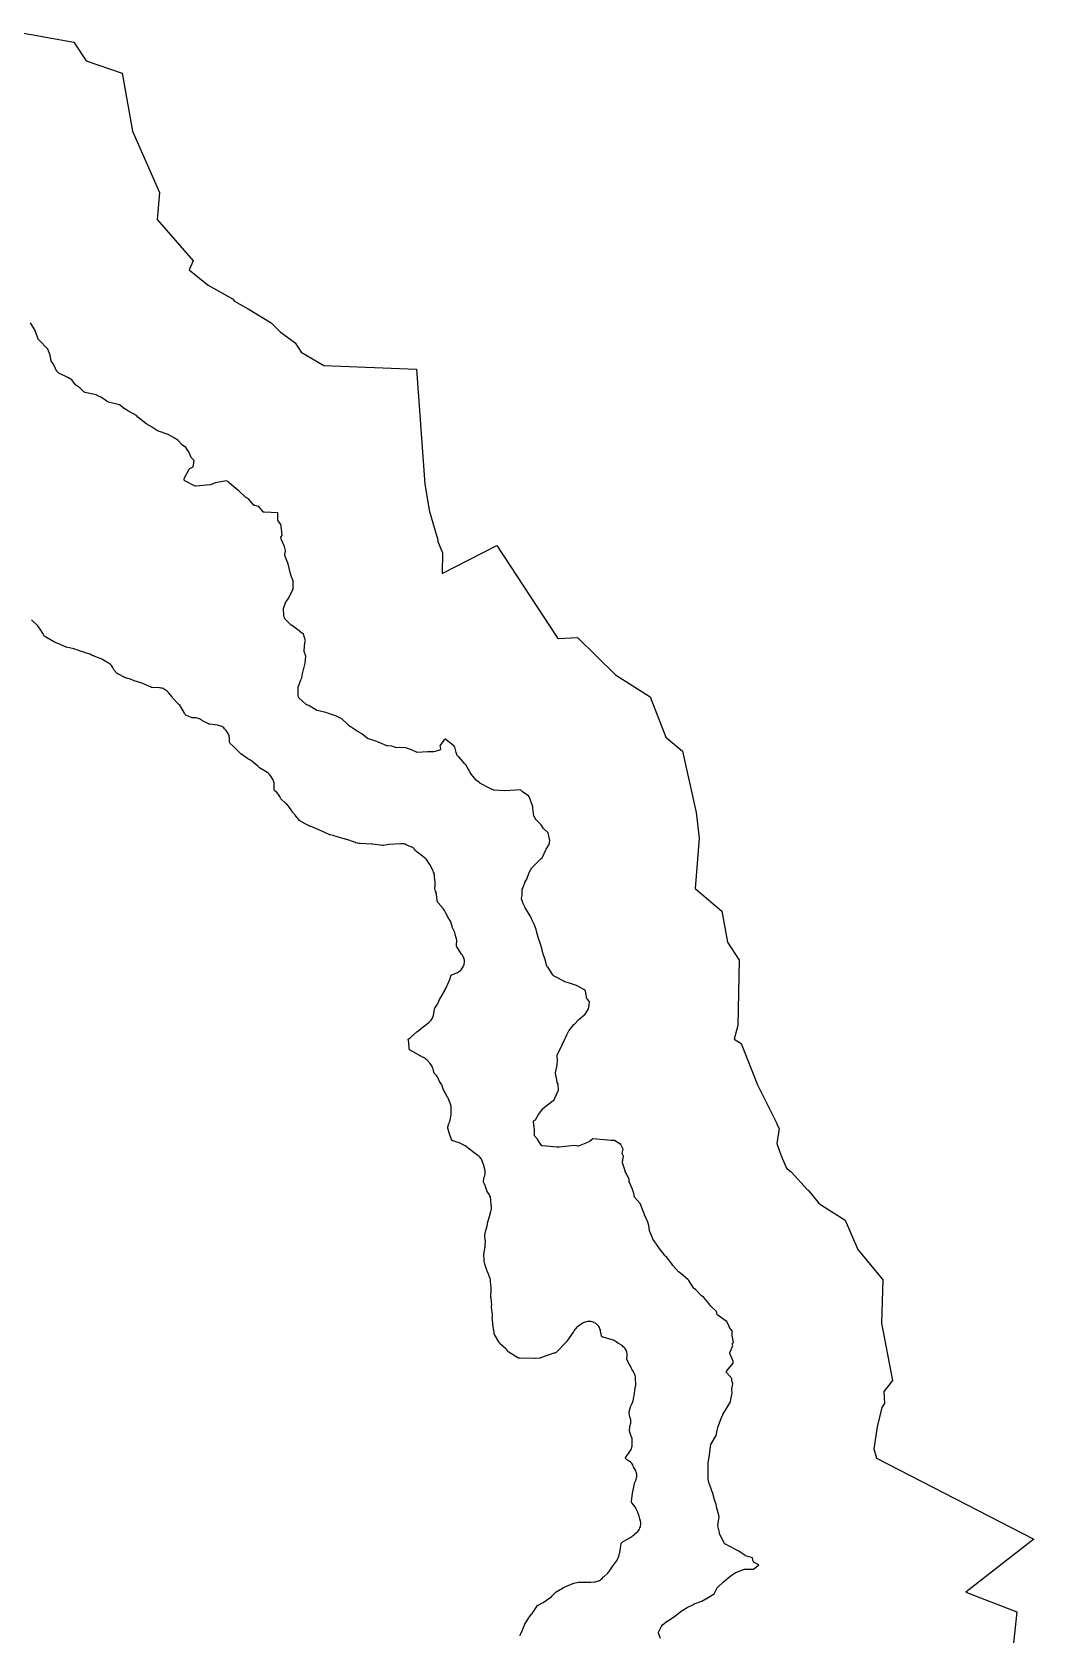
# Model space of a CAD drawing. Header units: millimetres. Extents: x 0 to 600, y 0 to 900.
# Drawn here: x 300 to 347.1, y 522.7 to 598 of the extents above; entities that cross this region are included whole.
import ezdxf

# ---------------------------------------------------------------- set-up
doc = ezdxf.new("R2010")
doc.units = ezdxf.units.MM
doc.layers.add('CORTE', color=1, linetype='Continuous')
doc.layers.add('GRABADO', color=5, linetype='Continuous')

msp = doc.modelspace()

# ---------------------------------------------------------------- linework, layer by layer
at = {"layer": 'CORTE'}
for points in [[(299.341, 598.039), (301.966, 597.567), (302.543, 596.686), (304.24, 596.111), (304.73, 593.386), (305.988, 590.502), (305.885, 589.231), (307.583, 587.289), (307.394, 586.858), (308.281, 586.145), (309.431, 585.49), (309.524, 585.383), (310.159, 585.032), (311.252, 584.367), (311.666, 583.94), (312.38, 583.428), (312.663, 582.993), (313.721, 582.357), (318.087, 582.184), (318.474, 576.784), (318.678, 575.576), (318.685, 575.495), (319.091, 574.17), (319.078, 574.09), (319.296, 573.551), (319.284, 572.581), (321.86, 573.899), (324.691, 569.581), (324.754, 569.532), (324.761, 569.524), (325.658, 569.577), (327.443, 567.826), (329.072, 566.792), (329.802, 564.896), (330.584, 564.236), (331.24, 561.342), (331.376, 560.136), (331.183, 557.767), (332.442, 556.703), (332.713, 555.258), (333.256, 554.404), (333.189, 551.328), (333.026, 550.693), (333.355, 550.494), (334.111, 548.548), (335.028, 546.718), (335.025, 546.693), (335.142, 546.487), (335.023, 545.785), (335.174, 545.372), (335.281, 545.101), (335.296, 545.063), (335.488, 544.631), (335.7, 544.454), (336.476, 543.611), (336.508, 543.587), (336.993, 542.995), (337.077, 542.92), (338.24, 542.186), (338.841, 540.801), (340.007, 539.37), (339.945, 537.334), (340.47, 534.65), (340.057, 534.12), (340.087, 533.557), (339.966, 533.372), (339.751, 532.459), (339.583, 531.426), (339.722, 530.996), (347.12, 527.184), (343.914, 524.687), (346.318, 523.759), (345.992, 520.662)], [(322.949, 522.633), (322.976, 522.722), (322.984, 522.744), (322.995, 522.764), (323.015, 522.799), (323.052, 522.875), (323.172, 523.179), (323.18, 523.197), (323.189, 523.213), (323.359, 523.485), (323.381, 523.518), (323.497, 523.663), (323.514, 523.687), (323.778, 524.057), (323.798, 524.083), (323.827, 524.098), (323.969, 524.167), (324.039, 524.207), (324.359, 524.42), (324.408, 524.456), (324.452, 524.497), (324.625, 524.676), (324.64, 524.69), (324.657, 524.701), (324.951, 524.883), (324.994, 524.906), (325.44, 525.101), (325.46, 525.109), (325.481, 525.114), (325.699, 525.161), (325.72, 525.164), (325.742, 525.165), (326.26, 525.166), (326.287, 525.167), (326.438, 525.174), (326.491, 525.179), (326.542, 525.189), (326.591, 525.203), (326.639, 525.222), (326.685, 525.246), (326.728, 525.273), (326.769, 525.305), (326.808, 525.341), (326.882, 525.417), (326.9, 525.434), (327.076, 525.592), (327.112, 525.627), (327.144, 525.664), (327.173, 525.705), (327.29, 525.885), (327.303, 525.904), (327.488, 526.152), (327.514, 526.19), (327.536, 526.229), (327.556, 526.271), (327.568, 526.301), (327.583, 526.34), (327.595, 526.381), (327.63, 526.521), (327.638, 526.56), (327.674, 526.755), (327.676, 526.772), (327.705, 526.964), (327.715, 527.011), (327.755, 527.037), (328.166, 527.28), (328.207, 527.307), (328.246, 527.337), (328.327, 527.406), (328.333, 527.411), (328.428, 527.49), (328.47, 527.528), (328.507, 527.568), (328.539, 527.612), (328.567, 527.659), (328.59, 527.709), (328.608, 527.76), (328.621, 527.814), (328.628, 527.868), (328.63, 527.922), (328.627, 527.977), (328.618, 528.031), (328.604, 528.084), (328.598, 528.1), (328.588, 528.129), (328.587, 528.136), (328.575, 528.203), (328.555, 528.268), (328.477, 528.478), (328.442, 528.554), (328.392, 528.646), (328.368, 528.685), (328.342, 528.723), (328.221, 528.878), (328.197, 528.913), (328.199, 528.955), (328.242, 529.341), (328.243, 529.359), (328.246, 529.376), (328.248, 529.387), (328.254, 529.415), (328.326, 529.796), (328.332, 529.821), (328.343, 529.844), (328.377, 529.906), (328.4, 529.957), (328.419, 530.007), (328.432, 530.059), (328.44, 530.112), (328.443, 530.166), (328.44, 530.219), (328.433, 530.272), (328.42, 530.324), (328.402, 530.375), (328.379, 530.425), (328.293, 530.587), (328.277, 530.622), (328.249, 530.674), (328.217, 530.722), (328.18, 530.765), (328.139, 530.805), (328.092, 530.841), (327.959, 530.934), (327.891, 530.987), (327.938, 531.058), (328.119, 531.311), (328.149, 531.356), (328.173, 531.403), (328.193, 531.451), (328.208, 531.502), (328.218, 531.553), (328.223, 531.607), (328.231, 531.771), (328.231, 531.827), (328.226, 531.88), (328.216, 531.932), (328.2, 531.985), (328.134, 532.171), (328.103, 532.258), (328.095, 532.286), (328.097, 532.315), (328.111, 532.447), (328.115, 532.469), (328.12, 532.49), (328.134, 532.531), (328.148, 532.583), (328.157, 532.635), (328.161, 532.687), (328.16, 532.74), (328.154, 532.792), (328.143, 532.843), (328.127, 532.895), (328.124, 532.904), (328.118, 532.925), (328.082, 533.109), (328.078, 533.138), (328.084, 533.167), (328.148, 533.404), (328.155, 533.426), (328.165, 533.447), (328.214, 533.54), (328.236, 533.586), (328.252, 533.632), (328.265, 533.681), (328.304, 533.854), (328.308, 533.876), (328.331, 534.003), (328.338, 534.049), (328.35, 534.171), (328.356, 534.21), (328.387, 534.355), (328.395, 534.403), (328.399, 534.451), (328.399, 534.498), (328.394, 534.548), (328.381, 534.64), (328.38, 534.661), (328.38, 534.681), (328.381, 534.697), (328.381, 534.758), (328.375, 534.817), (328.362, 534.875), (328.344, 534.931), (328.318, 534.987), (328.243, 535.131), (328.215, 535.178), (328.194, 535.208), (328.185, 535.221), (328.176, 535.239), (328.125, 535.35), (328.103, 535.392), (327.985, 535.602), (327.967, 535.639), (327.973, 535.679), (327.979, 535.713), (327.987, 535.76), (327.99, 535.808), (327.99, 535.809), (327.989, 535.863), (327.982, 535.916), (327.971, 535.967), (327.955, 536.017), (327.934, 536.066), (327.908, 536.112), (327.879, 536.156), (327.845, 536.196), (327.807, 536.233), (327.766, 536.266), (327.721, 536.296), (327.606, 536.364), (327.574, 536.386), (327.475, 536.461), (327.432, 536.491), (327.387, 536.515), (327.34, 536.536), (327.291, 536.553), (326.858, 536.675), (326.826, 536.686), (326.805, 536.707), (326.787, 536.728), (326.78, 536.761), (326.741, 536.967), (326.727, 537.023), (326.708, 537.076), (326.684, 537.127), (326.655, 537.175), (326.621, 537.22), (326.583, 537.261), (326.54, 537.298), (326.494, 537.331), (326.443, 537.359), (326.438, 537.362), (326.387, 537.384), (326.336, 537.4), (326.284, 537.412), (326.231, 537.418), (326.177, 537.419), (326.124, 537.415), (326.071, 537.406), (326.02, 537.391), (325.97, 537.372), (325.922, 537.348), (325.875, 537.318), (325.657, 537.164), (325.611, 537.127), (325.57, 537.088), (325.533, 537.044), (325.502, 536.997), (325.481, 536.957), (325.465, 536.928), (325.454, 536.911), (325.156, 536.498), (325.145, 536.483), (325.132, 536.463), (325.122, 536.449), (325.11, 536.436), (324.68, 535.983), (324.656, 535.96), (324.624, 535.949), (324.569, 535.932), (324.547, 535.924), (323.92, 535.706), (323.901, 535.7), (323.88, 535.698), (323.648, 535.678), (323.61, 535.676), (322.923, 535.69), (322.897, 535.692), (322.881, 535.697), (322.868, 535.702), (322.848, 535.713), (322.418, 535.979), (322.392, 535.996), (322.374, 536.023), (322.333, 536.078), (322.285, 536.128), (322.038, 536.353), (322.021, 536.371), (322.006, 536.391), (321.973, 536.44), (321.96, 536.46), (321.756, 536.811), (321.737, 536.85), (321.731, 536.869), (321.727, 536.89), (321.677, 537.284), (321.648, 537.523), (321.647, 537.539), (321.647, 537.556), (321.651, 537.671), (321.649, 537.75), (321.63, 537.947), (321.614, 538.111), (321.613, 538.128), (321.613, 538.145), (321.617, 538.2), (321.617, 538.253), (321.613, 538.307), (321.585, 538.526), (321.584, 538.544), (321.584, 538.562), (321.6, 538.919), (321.598, 539.002), (321.568, 539.308), (321.559, 539.371), (321.542, 539.432), (321.503, 539.55), (321.483, 539.603), (321.421, 539.745), (321.408, 539.777), (321.3, 540.109), (321.292, 540.133), (321.284, 540.152), (321.277, 540.174), (321.274, 540.197), (321.268, 540.269), (321.268, 540.282), (321.255, 540.591), (321.255, 540.615), (321.258, 540.638), (321.3, 540.868), (321.306, 540.909), (321.309, 540.951), (321.312, 541.039), (321.313, 541.047), (321.319, 541.157), (321.32, 541.205), (321.316, 541.254), (321.295, 541.438), (321.294, 541.463), (321.298, 541.487), (321.347, 541.695), (321.399, 541.911), (321.399, 541.913), (321.44, 542.087), (321.442, 542.095), (321.508, 542.346), (321.511, 542.359), (321.581, 542.593), (321.595, 542.65), (321.603, 542.705), (321.605, 542.761), (321.601, 542.816), (321.591, 542.873), (321.59, 542.88), (321.586, 542.9), (321.585, 542.921), (321.58, 543.113), (321.576, 543.167), (321.567, 543.22), (321.554, 543.271), (321.535, 543.321), (321.511, 543.368), (321.482, 543.415), (321.405, 543.526), (321.392, 543.548), (321.383, 543.573), (321.326, 543.762), (321.305, 543.822), (321.277, 543.879), (321.247, 543.932), (321.229, 543.968), (321.234, 544.007), (321.269, 544.207), (321.276, 544.238), (321.292, 544.295), (321.303, 544.346), (321.309, 544.395), (321.311, 544.445), (321.308, 544.494), (321.301, 544.545), (321.299, 544.557), (321.294, 544.581), (321.254, 544.75), (321.239, 544.801), (321.22, 544.85), (321.155, 544.997), (321.132, 545.043), (321.106, 545.085), (321.076, 545.124), (321.043, 545.161), (321.007, 545.194), (320.967, 545.226), (320.727, 545.394), (320.715, 545.403), (320.573, 545.512), (320.363, 545.672), (320.306, 545.711), (320.245, 545.742), (320.052, 545.826), (319.981, 545.852), (319.8, 545.904), (319.754, 545.921), (319.733, 545.966), (319.626, 546.24), (319.612, 546.282), (319.556, 546.507), (319.549, 546.54), (319.558, 546.573), (319.607, 546.722), (319.612, 546.736), (319.635, 546.797), (319.658, 546.873), (319.703, 547.074), (319.712, 547.125), (319.716, 547.174), (319.716, 547.226), (319.706, 547.417), (319.706, 547.433), (319.707, 547.485), (319.704, 547.535), (319.696, 547.584), (319.683, 547.632), (319.666, 547.68), (319.622, 547.788), (319.612, 547.812), (319.564, 547.917), (319.552, 547.941), (319.545, 547.955), (319.537, 547.969), (319.353, 548.304), (319.34, 548.329), (319.334, 548.357), (319.334, 548.36), (319.323, 548.41), (319.309, 548.456), (319.29, 548.502), (319.268, 548.545), (319.24, 548.588), (319.166, 548.694), (319.155, 548.712), (319.145, 548.732), (319.095, 548.851), (319.072, 548.898), (319.047, 548.94), (319.018, 548.981), (318.984, 549.019), (318.932, 549.074), (318.91, 549.099), (318.9, 549.132), (318.858, 549.298), (318.841, 549.353), (318.82, 549.404), (318.793, 549.453), (318.762, 549.499), (318.725, 549.542), (318.581, 549.697), (318.542, 549.735), (318.501, 549.768), (318.457, 549.797), (318.41, 549.821), (318.403, 549.824), (318.363, 549.844), (318.005, 550.05), (317.989, 550.059), (317.791, 550.165), (317.745, 550.193), (317.738, 550.246), (317.719, 550.529), (317.707, 550.611), (317.691, 550.685), (317.721, 550.707), (317.802, 550.769), (318.113, 551.046), (318.124, 551.055), (318.295, 551.195), (318.32, 551.216), (318.328, 551.221), (318.665, 551.48), (318.706, 551.514), (318.741, 551.55), (318.773, 551.59), (318.802, 551.632), (318.826, 551.676), (318.846, 551.723), (318.862, 551.771), (318.873, 551.823), (318.921, 552.091), (318.928, 552.12), (318.943, 552.146), (319.042, 552.292), (319.072, 552.341), (319.097, 552.393), (319.166, 552.559), (319.188, 552.603), (319.411, 552.981), (319.417, 552.991), (319.44, 553.034), (319.451, 553.054), (319.504, 553.157), (319.527, 553.208), (319.63, 553.469), (319.641, 553.497), (319.693, 553.652), (319.71, 553.695), (319.75, 553.716), (320.01, 553.832), (320.059, 553.857), (320.104, 553.886), (320.146, 553.919), (320.185, 553.956), (320.219, 553.996), (320.25, 554.04), (320.276, 554.087), (320.298, 554.135), (320.315, 554.186), (320.327, 554.238), (320.333, 554.291), (320.335, 554.345), (320.331, 554.398), (320.322, 554.451), (320.308, 554.502), (320.289, 554.552), (320.265, 554.6), (320.237, 554.646), (320.203, 554.689), (320.162, 554.737), (320.152, 554.75), (320.143, 554.764), (319.98, 555.031), (319.963, 555.062), (319.962, 555.098), (319.966, 555.181), (319.969, 555.217), (319.972, 555.242), (319.975, 555.296), (319.972, 555.35), (319.964, 555.403), (319.95, 555.457), (319.914, 555.571), (319.906, 555.602), (319.897, 555.648), (319.879, 555.712), (319.854, 555.774), (319.764, 555.962), (319.757, 555.979), (319.751, 555.997), (319.712, 556.138), (319.695, 556.189), (319.674, 556.236), (319.649, 556.281), (319.619, 556.326), (319.603, 556.347), (319.591, 556.364), (319.581, 556.381), (319.451, 556.647), (319.45, 556.647), (319.401, 556.745), (319.37, 556.794), (319.332, 556.841), (319.101, 557.099), (319.088, 557.114), (319.07, 557.14), (319.061, 557.169), (319.051, 557.206), (319.048, 557.222), (319.046, 557.238), (319.021, 557.486), (319.013, 557.542), (318.999, 557.594), (318.981, 557.647), (318.952, 557.716), (318.941, 557.746), (318.943, 557.779), (318.96, 557.94), (318.963, 558.003), (318.959, 558.067), (318.93, 558.317), (318.928, 558.332), (318.928, 558.345), (318.925, 558.398), (318.918, 558.45), (318.905, 558.5), (318.888, 558.549), (318.865, 558.598), (318.769, 558.782), (318.768, 558.785), (318.708, 558.902), (318.668, 558.969), (318.587, 559.086), (318.554, 559.13), (318.517, 559.169), (318.475, 559.206), (318.363, 559.295), (318.348, 559.307), (318.096, 559.494), (318.074, 559.512), (318.055, 559.54), (318.023, 559.583), (317.988, 559.622), (317.95, 559.656), (317.909, 559.688), (317.865, 559.715), (317.817, 559.738), (317.597, 559.833), (317.547, 559.852), (317.497, 559.866), (317.445, 559.875), (317.393, 559.879), (317.34, 559.878), (316.785, 559.841), (316.707, 559.831), (316.523, 559.793), (316.495, 559.789), (316.467, 559.792), (316.033, 559.852), (315.981, 559.857), (315.426, 559.884), (315.386, 559.889), (315.321, 559.9), (315.286, 559.907), (315.229, 559.923), (315.205, 559.931), (314.764, 560.087), (314.728, 560.098), (314.306, 560.218), (314.298, 560.22), (314.193, 560.253), (314.158, 560.262), (314.013, 560.297), (313.994, 560.303), (313.976, 560.31), (313.635, 560.465), (313.627, 560.469), (313.492, 560.528), (313.483, 560.532), (313.121, 560.682), (313.099, 560.692), (312.78, 560.852), (312.769, 560.857), (312.629, 560.933), (312.605, 560.948), (312.586, 560.969), (312.381, 561.223), (312.353, 561.254), (312.267, 561.346), (312.255, 561.36), (312.244, 561.376), (312.112, 561.58), (312.082, 561.622), (312.048, 561.662), (311.96, 561.755), (311.924, 561.789), (311.719, 561.973), (311.698, 561.993), (311.685, 562.019), (311.651, 562.092), (311.625, 562.141), (311.596, 562.186), (311.562, 562.227), (311.523, 562.267), (311.428, 562.354), (311.396, 562.387), (311.394, 562.433), (311.394, 562.634), (311.392, 562.688), (311.385, 562.739), (311.373, 562.789), (311.356, 562.838), (311.335, 562.886), (311.308, 562.932), (311.233, 563.051), (311.22, 563.071), (311.215, 563.078), (311.179, 563.125), (311.14, 563.166), (311.097, 563.203), (311.048, 563.236), (310.703, 563.449), (310.686, 563.461), (310.67, 563.474), (310.635, 563.506), (310.613, 563.526), (310.338, 563.757), (310.288, 563.795), (310.235, 563.827), (310.184, 563.853), (310.145, 563.877), (309.849, 564.084), (309.836, 564.094), (309.824, 564.104), (309.693, 564.23), (309.456, 564.458), (309.451, 564.462), (309.323, 564.59), (309.295, 564.622), (309.291, 564.664), (309.281, 564.85), (309.275, 564.907), (309.263, 564.96), (309.247, 565.013), (309.225, 565.064), (309.199, 565.112), (309.167, 565.157), (309.13, 565.2), (309.052, 565.283), (309.012, 565.322), (308.969, 565.355), (308.924, 565.384), (308.876, 565.408), (308.826, 565.428), (308.774, 565.442), (308.719, 565.452), (308.355, 565.498), (308.328, 565.503), (308.302, 565.514), (308.015, 565.657), (307.995, 565.669), (307.969, 565.687), (307.964, 565.691), (307.918, 565.721), (307.869, 565.747), (307.818, 565.767), (307.764, 565.782), (307.71, 565.792), (307.653, 565.796), (307.547, 565.799), (307.519, 565.801), (307.493, 565.811), (307.265, 565.911), (307.234, 565.926), (307.212, 565.953), (307.188, 565.985), (307.169, 566.015), (306.997, 566.307), (306.978, 566.342), (306.947, 566.386), (306.91, 566.428), (306.612, 566.743), (306.601, 566.756), (306.587, 566.775), (306.567, 566.801), (306.395, 567.007), (306.355, 567.05), (306.313, 567.088), (306.267, 567.121), (306.218, 567.149), (306.166, 567.171), (306.112, 567.189), (306.056, 567.2), (305.998, 567.206), (305.647, 567.224), (305.621, 567.227), (305.596, 567.237), (305.28, 567.379), (305.253, 567.39), (305.119, 567.442), (305.074, 567.458), (304.804, 567.539), (304.772, 567.55), (304.588, 567.625), (304.509, 567.651), (304.413, 567.675), (304.391, 567.682), (304.37, 567.691), (304.032, 567.861), (304.009, 567.874), (303.99, 567.893), (303.859, 568.04), (303.842, 568.062), (303.829, 568.087), (303.817, 568.116), (303.793, 568.169), (303.764, 568.217), (303.73, 568.262), (303.691, 568.303), (303.649, 568.34), (303.603, 568.372), (303.553, 568.401), (303.524, 568.415), (303.282, 568.549), (303.209, 568.582), (302.842, 568.723), (302.827, 568.73), (302.811, 568.738), (302.782, 568.755), (302.726, 568.784), (302.668, 568.806), (302.492, 568.861), (302.484, 568.864), (302.185, 568.966), (302.168, 568.972), (302.064, 569.014), (302.019, 569.03), (301.973, 569.042), (301.618, 569.119), (301.596, 569.125), (301.575, 569.133), (301.186, 569.311), (301.141, 569.329), (301.11, 569.339), (301.078, 569.349), (301.059, 569.357), (300.97, 569.4), (300.939, 569.416), (300.608, 569.618), (300.598, 569.625), (300.586, 569.618), (300.543, 569.71), (300.518, 569.752), (300.38, 569.965), (300.376, 569.963), (300.338, 570.034), (300.31, 570.076), (300.278, 570.116), (300.241, 570.154), (300.007, 570.373), (299.969, 570.405)]]:
    msp.add_lwpolyline(points, dxfattribs=at)
at = {"layer": 'GRABADO'}
msp.add_lwpolyline([(329.55, 522.51), (329.465, 522.762), (329.463, 522.768), (329.462, 522.776), (329.462, 522.782), (329.462, 522.791), (329.464, 522.803), (329.467, 522.812), (329.469, 522.817), (329.624, 523.129), (329.626, 523.132), (329.629, 523.138), (329.635, 523.144), (329.64, 523.149), (329.645, 523.153), (329.877, 523.322), (329.878, 523.323), (330.223, 523.558), (330.597, 523.845), (330.6, 523.848), (330.804, 523.969), (330.806, 523.97), (331.132, 524.134), (331.135, 524.136), (331.494, 524.272), (331.794, 524.439), (332.088, 524.618), (332.222, 524.896), (332.227, 524.905), (332.234, 524.912), (332.236, 524.915), (332.527, 525.175), (332.818, 525.421), (332.82, 525.423), (333.079, 525.614), (333.084, 525.618), (333.091, 525.621), (333.095, 525.623), (333.51, 525.766), (333.513, 525.767), (333.522, 525.769), (333.529, 525.769), (333.926, 525.78), (334.179, 525.978), (333.958, 526.092), (333.952, 526.095), (333.945, 526.101), (333.939, 526.107), (333.932, 526.116), (333.926, 526.127), (333.923, 526.137), (333.922, 526.141), (333.889, 526.302), (333.55, 526.407), (333.541, 526.41), (333.534, 526.415), (333.24, 526.623), (333.091, 526.695), (333.091, 526.695), (332.616, 526.941), (332.599, 526.95), (332.596, 526.952), (332.588, 526.957), (332.577, 526.968), (332.57, 526.979), (332.568, 526.982), (332.566, 526.987), (332.565, 526.987), (332.359, 527.374), (332.357, 527.378), (332.353, 527.387), (332.352, 527.392), (332.326, 527.502), (332.258, 527.806), (332.257, 527.816), (332.257, 527.826), (332.258, 527.83), (332.323, 528.245), (332.211, 528.638), (332.169, 528.818), (332.09, 529.036), (332.089, 529.04), (332.003, 529.385), (331.977, 529.437), (331.975, 529.443), (331.928, 529.599), (331.834, 529.844), (331.833, 529.847), (331.807, 529.939), (331.806, 529.944), (331.805, 529.95), (331.792, 530.284), (331.795, 530.679), (331.792, 530.695), (331.791, 530.701), (331.791, 530.706), (331.792, 530.741), (331.792, 530.745), (331.793, 530.75), (331.865, 531.149), (331.904, 531.538), (331.904, 531.568), (331.904, 531.574), (331.904, 531.578), (331.906, 531.585), (331.908, 531.591), (331.92, 531.624), (331.922, 531.63), (331.925, 531.635), (332.179, 532.053), (332.219, 532.292), (332.22, 532.295), (332.269, 532.481), (332.27, 532.484), (332.379, 532.771), (332.44, 532.928), (332.441, 532.929), (332.483, 533.031), (332.485, 533.035), (332.487, 533.038), (332.715, 533.405), (332.851, 533.637), (332.882, 533.828), (332.934, 534.049), (332.915, 534.234), (332.915, 534.241), (332.915, 534.246), (332.915, 534.25), (332.956, 534.48), (332.911, 534.643), (332.91, 534.647), (332.909, 534.654), (332.909, 534.661), (332.909, 534.73), (332.676, 534.999), (332.668, 535.009), (332.664, 535.019), (332.662, 535.024), (332.66, 535.032), (332.659, 535.037), (332.658, 535.047), (332.659, 535.061), (332.661, 535.067), (332.663, 535.074), (332.667, 535.081), (332.671, 535.089), (332.675, 535.094), (332.978, 535.465), (332.974, 535.506), (332.973, 535.511), (332.974, 535.547), (332.826, 535.884), (332.824, 535.89), (332.821, 535.898), (332.82, 535.904), (332.82, 535.912), (332.82, 535.918), (332.821, 535.925), (332.822, 535.933), (332.824, 535.938), (332.958, 536.289), (332.942, 536.323), (332.94, 536.329), (332.938, 536.337), (332.937, 536.341), (332.936, 536.347), (332.936, 536.356), (332.937, 536.366), (332.939, 536.373), (332.941, 536.379), (332.944, 536.386), (332.948, 536.392), (332.953, 536.399), (332.956, 536.403), (332.988, 536.436), (332.924, 536.761), (332.924, 536.767), (332.924, 536.772), (332.931, 536.973), (332.805, 537.128), (332.801, 537.132), (332.798, 537.138), (332.795, 537.143), (332.678, 537.418), (332.555, 537.497), (332.255, 537.71), (332.25, 537.714), (332.245, 537.718), (332.242, 537.722), (332.238, 537.727), (332.234, 537.734), (332.23, 537.742), (332.227, 537.75), (332.196, 537.894), (331.927, 538.134), (331.923, 538.138), (331.827, 538.255), (331.593, 538.541), (331.493, 538.618), (331.489, 538.622), (331.217, 538.902), (331.115, 538.989), (331.111, 538.993), (331.105, 538.999), (330.895, 539.337), (330.86, 539.376), (330.511, 539.668), (330.429, 539.736), (330.426, 539.739), (330.138, 540.051), (330.134, 540.055), (330.09, 540.123), (329.825, 540.465), (329.797, 540.483), (329.792, 540.487), (329.787, 540.492), (329.782, 540.497), (329.498, 540.86), (329.482, 540.879), (329.477, 540.886), (329.476, 540.888), (329.211, 541.266), (329.208, 541.272), (329.204, 541.28), (329.202, 541.286), (329.182, 541.353), (329.045, 541.683), (329.043, 541.692), (329.004, 541.925), (328.956, 542.092), (328.803, 542.435), (328.803, 542.435), (328.782, 542.485), (328.781, 542.487), (328.739, 542.609), (328.632, 542.88), (328.632, 542.881), (328.6, 542.969), (328.352, 543.246), (328.35, 543.248), (328.345, 543.255), (328.341, 543.263), (328.337, 543.27), (328.335, 543.279), (328.306, 543.44), (328.216, 543.671), (328.092, 543.951), (328.09, 543.956), (328.088, 543.963), (328.086, 543.971), (328.08, 544.085), (327.934, 544.393), (327.898, 544.467), (327.895, 544.473), (327.893, 544.483), (327.889, 544.506), (327.771, 544.883), (327.77, 544.887), (327.768, 544.896), (327.768, 544.909), (327.769, 544.916), (327.822, 545.188), (327.764, 545.29), (327.762, 545.295), (327.76, 545.299), (327.758, 545.307), (327.757, 545.314), (327.757, 545.322), (327.757, 545.33), (327.758, 545.337), (327.797, 545.524), (327.705, 545.707), (327.692, 545.741), (327.388, 545.925), (327.226, 545.932), (327.224, 545.932), (326.904, 545.962), (326.542, 545.991), (326.372, 546.004), (326.225, 545.875), (326.223, 545.873), (326.215, 545.868), (326.206, 545.864), (325.729, 545.671), (325.723, 545.669), (325.717, 545.668), (325.709, 545.667), (325.702, 545.667), (325.697, 545.667), (325.51, 545.692), (324.786, 545.608), (324.781, 545.608), (324.778, 545.608), (324.686, 545.613), (324.53, 545.627), (324.007, 545.673), (323.999, 545.673), (323.982, 545.678), (323.971, 545.684), (323.963, 545.69), (323.956, 545.698), (323.952, 545.702), (323.949, 545.706), (323.779, 545.981), (323.646, 546.13), (323.643, 546.134), (323.639, 546.14), (323.636, 546.147), (323.632, 546.155), (323.63, 546.162), (323.629, 546.166), (323.628, 546.174), (323.628, 546.18), (323.638, 546.426), (323.587, 546.79), (323.586, 546.797), (323.587, 546.806), (323.587, 546.814), (323.589, 546.82), (323.59, 546.825), (323.593, 546.832), (323.597, 546.841), (323.605, 546.85), (323.61, 546.856), (323.614, 546.859), (323.673, 546.905), (323.823, 547.141), (323.824, 547.143), (323.982, 547.359), (324.004, 547.405), (324.007, 547.411), (324.013, 547.419), (324.016, 547.423), (324.021, 547.428), (324.024, 547.431), (324.442, 547.762), (324.57, 547.851), (324.571, 547.866), (324.571, 547.872), (324.572, 547.878), (324.574, 547.885), (324.577, 547.891), (324.763, 548.29), (324.741, 548.574), (324.699, 548.656), (324.697, 548.661), (324.695, 548.668), (324.693, 548.674), (324.689, 548.705), (324.623, 549.09), (324.623, 549.093), (324.622, 549.098), (324.623, 549.107), (324.624, 549.113), (324.696, 549.47), (324.692, 549.527), (324.691, 549.533), (324.692, 549.542), (324.693, 549.547), (324.709, 549.615), (324.7, 549.954), (324.7, 549.962), (324.702, 549.975), (324.706, 549.984), (324.707, 549.987), (324.926, 550.409), (324.935, 550.436), (324.938, 550.444), (324.985, 550.519), (325.148, 550.892), (325.246, 551.078), (325.25, 551.084), (325.254, 551.091), (325.488, 551.376), (325.49, 551.378), (325.718, 551.619), (325.721, 551.621), (326.008, 551.873), (326.165, 552.117), (326.208, 552.286), (326.211, 552.438), (326.083, 552.641), (326.08, 552.645), (326.078, 552.651), (326.076, 552.657), (326.074, 552.662), (326.022, 552.963), (325.957, 553.018), (325.603, 553.216), (325.269, 553.33), (325.05, 553.39), (325.043, 553.393), (325.038, 553.395), (324.587, 553.632), (324.585, 553.633), (324.55, 553.655), (324.544, 553.658), (324.537, 553.664), (324.533, 553.669), (324.528, 553.675), (324.525, 553.68), (324.523, 553.683), (324.495, 553.721), (324.272, 554.059), (324.23, 554.095), (324.225, 554.1), (324.22, 554.106), (324.214, 554.116), (324.211, 554.125), (324.209, 554.129), (324.114, 554.487), (324.033, 554.688), (324.031, 554.693), (323.984, 554.896), (323.879, 555.265), (323.869, 555.279), (323.867, 555.284), (323.864, 555.291), (323.835, 555.372), (323.834, 555.374), (323.737, 555.705), (323.736, 555.709), (323.713, 555.852), (323.612, 556.096), (323.485, 556.349), (323.484, 556.353), (323.431, 556.49), (323.23, 556.817), (323.195, 556.866), (323.192, 556.87), (323.188, 556.877), (323.08, 557.107), (323.078, 557.112), (323.024, 557.289), (323.022, 557.295), (323.021, 557.304), (323.021, 557.312), (323.021, 557.32), (323.022, 557.326), (323.048, 557.438), (323.055, 557.741), (323.056, 557.748), (323.057, 557.753), (323.058, 557.756), (323.059, 557.762), (323.18, 558.048), (323.181, 558.05), (323.264, 558.217), (323.38, 558.521), (323.382, 558.526), (323.459, 558.669), (323.486, 558.729), (323.489, 558.735), (323.492, 558.739), (323.496, 558.745), (323.501, 558.75), (323.95, 559.178), (323.991, 559.222), (324.181, 559.616), (324.183, 559.62), (324.328, 559.838), (324.344, 560.027), (324.327, 560.173), (324.276, 560.398), (324.064, 560.577), (324.057, 560.583), (324.049, 560.593), (323.942, 560.765), (323.717, 560.983), (323.711, 560.99), (323.614, 561.152), (323.612, 561.155), (323.608, 561.164), (323.606, 561.173), (323.605, 561.177), (323.559, 561.555), (323.558, 561.558), (323.557, 561.596), (323.555, 561.609), (323.423, 561.98), (323.369, 562.121), (323.068, 562.312), (323.063, 562.316), (323.059, 562.32), (322.973, 562.406), (322.734, 562.392), (322.226, 562.367), (322.222, 562.367), (321.739, 562.394), (321.735, 562.394), (321.73, 562.395), (321.722, 562.397), (321.717, 562.399), (321.55, 562.472), (321.484, 562.503), (321.482, 562.504), (321.063, 562.732), (321.058, 562.734), (320.897, 562.854), (320.893, 562.857), (320.889, 562.861), (320.886, 562.864), (320.675, 563.13), (320.596, 563.252), (320.595, 563.253), (320.395, 563.59), (320.36, 563.633), (320.065, 563.97), (320.03, 563.99), (320.025, 563.993), (320.019, 563.998), (320.015, 564.003), (320.009, 564.009), (320.004, 564.016), (320, 564.024), (319.95, 564.17), (319.949, 564.173), (319.885, 564.425), (319.833, 564.488), (319.481, 564.761), (319.474, 564.766), (319.464, 564.778), (319.46, 564.784), (319.458, 564.789), (319.453, 564.799), (319.452, 564.804), (319.413, 564.784), (319.369, 564.742), (319.182, 564.481), (319.208, 564.358), (319.209, 564.353), (319.209, 564.344), (319.209, 564.335), (319.208, 564.329), (319.206, 564.322), (319.202, 564.313), (319.198, 564.304), (319.192, 564.296), (319.186, 564.29), (319.181, 564.285), (319.174, 564.28), (319.168, 564.277), (319.161, 564.274), (319.155, 564.272), (318.963, 564.219), (318.962, 564.219), (318.897, 564.203), (318.893, 564.202), (318.886, 564.201), (318.598, 564.193), (318.113, 564.173), (318.101, 564.173), (318.09, 564.176), (318.084, 564.178), (317.875, 564.277), (317.573, 564.387), (317.104, 564.406), (317.097, 564.406), (317.093, 564.407), (317.088, 564.409), (316.917, 564.471), (316.711, 564.477), (316.704, 564.478), (316.699, 564.479), (316.693, 564.48), (316.687, 564.483), (316.323, 564.636), (316.166, 564.702), (315.779, 564.824), (315.774, 564.825), (315.768, 564.828), (315.762, 564.832), (315.757, 564.835), (315.503, 565.042), (315.336, 565.143), (314.957, 565.386), (314.952, 565.389), (314.883, 565.449), (314.565, 565.75), (314.502, 565.776), (314.311, 565.876), (313.985, 565.988), (313.983, 565.988), (313.814, 566.055), (313.408, 566.141), (313.402, 566.142), (313.393, 566.145), (313.387, 566.148), (313.022, 566.371), (312.922, 566.405), (312.915, 566.408), (312.907, 566.412), (312.903, 566.415), (312.899, 566.418), (312.552, 566.744), (312.549, 566.746), (312.542, 566.754), (312.537, 566.764), (312.534, 566.77), (312.515, 566.826), (312.512, 566.833), (312.511, 566.842), (312.51, 566.848), (312.51, 566.853), (312.513, 567.219), (312.514, 567.224), (312.515, 567.232), (312.516, 567.237), (312.517, 567.24), (312.644, 567.58), (312.644, 567.581), (312.685, 567.684), (312.708, 567.805), (312.79, 568.117), (312.842, 568.364), (312.864, 568.541), (312.881, 568.695), (312.805, 568.924), (312.804, 568.929), (312.803, 568.936), (312.802, 568.944), (312.802, 568.948), (312.836, 569.347), (312.837, 569.353), (312.847, 569.391), (312.853, 569.416), (312.773, 569.737), (312.627, 569.832), (312.625, 569.834), (312.305, 570.075), (312.2, 570.148), (312.196, 570.151), (312.193, 570.154), (311.896, 570.45), (311.891, 570.456), (311.885, 570.465), (311.881, 570.473), (311.88, 570.476), (311.878, 570.482), (311.849, 570.614), (311.848, 570.618), (311.821, 570.911), (311.821, 570.916), (311.822, 570.926), (311.823, 570.934), (311.824, 570.938), (311.937, 571.252), (311.94, 571.258), (311.945, 571.267), (312.06, 571.411), (312.257, 571.8), (312.274, 571.84), (312.275, 571.866), (312.28, 572.232), (312.2, 572.429), (312.143, 572.63), (312.143, 572.632), (312.052, 573.03), (312.036, 573.06), (312.034, 573.064), (311.89, 573.43), (311.888, 573.436), (311.887, 573.442), (311.885, 573.45), (311.885, 573.458), (311.886, 573.463), (311.886, 573.468), (311.926, 573.661), (311.868, 573.849), (311.733, 574.172), (311.731, 574.175), (311.706, 574.251), (311.704, 574.256), (311.703, 574.265), (311.702, 574.274), (311.702, 574.281), (311.704, 574.292), (311.708, 574.302), (311.71, 574.307), (311.714, 574.315), (311.756, 574.368), (311.729, 574.69), (311.696, 574.88), (311.579, 575.057), (311.576, 575.063), (311.572, 575.072), (311.57, 575.076), (311.569, 575.08), (311.568, 575.086), (311.567, 575.092), (311.552, 575.438), (310.912, 575.464), (310.905, 575.465), (310.898, 575.466), (310.889, 575.47), (310.882, 575.474), (310.877, 575.477), (310.872, 575.481), (310.867, 575.485), (310.862, 575.49), (310.66, 575.741), (310.477, 575.777), (310.471, 575.778), (310.465, 575.781), (310.458, 575.783), (310.451, 575.787), (310.446, 575.791), (310.439, 575.797), (310.436, 575.801), (310.173, 576.101), (310.08, 576.142), (310.074, 576.144), (310.066, 576.149), (310.061, 576.154), (309.72, 576.466), (309.677, 576.505), (309.286, 576.825), (309.282, 576.829), (309.276, 576.836), (309.269, 576.845), (309.265, 576.854), (309.264, 576.858), (309.262, 576.865), (309.261, 576.871), (309.144, 576.941), (308.618, 576.841), (308.389, 576.758), (308.383, 576.757), (308.378, 576.756), (307.708, 576.682), (307.702, 576.682), (307.696, 576.682), (307.691, 576.683), (307.682, 576.684), (307.671, 576.689), (307.187, 576.942), (307.177, 576.948), (307.168, 576.958), (307.162, 576.965), (307.159, 576.971), (307.155, 576.979), (307.153, 576.984), (307.152, 576.991), (307.15, 577), (307.15, 577.007), (307.151, 577.015), (307.152, 577.021), (307.156, 577.042), (307.159, 577.051), (307.162, 577.057), (307.395, 577.495), (307.398, 577.502), (307.405, 577.51), (307.409, 577.515), (307.417, 577.522), (307.425, 577.527), (307.575, 577.603), (307.619, 577.892), (307.486, 578.03), (307.483, 578.035), (307.478, 578.042), (307.387, 578.269), (307.232, 578.507), (307.076, 578.619), (307.073, 578.621), (307.069, 578.624), (306.851, 578.851), (306.648, 578.974), (306.399, 579.112), (305.904, 579.285), (305.898, 579.287), (305.894, 579.29), (305.851, 579.315), (305.849, 579.316), (305.614, 579.478), (305.4, 579.606), (305.395, 579.609), (305.354, 579.643), (304.979, 579.934), (304.972, 579.939), (304.919, 580.004), (304.539, 580.22), (304.333, 580.338), (304.328, 580.341), (304.327, 580.342), (304.106, 580.52), (303.595, 580.643), (303.589, 580.645), (303.526, 580.673), (303.52, 580.676), (303.512, 580.681), (303.233, 580.878), (303.062, 580.957), (303.058, 580.96), (303.016, 580.986), (302.488, 581.1), (302.481, 581.102), (302.469, 581.107), (302.459, 581.114), (302.241, 581.313), (302.058, 581.445), (302.053, 581.448), (302.045, 581.456), (302.042, 581.46), (301.867, 581.684), (301.681, 581.796), (301.254, 582.008), (301.248, 582.011), (301.24, 582.017), (301.182, 582.075), (301.176, 582.083), (301.173, 582.088), (301.003, 582.425), (300.909, 582.552), (300.906, 582.557), (300.904, 582.56), (300.899, 582.569), (300.897, 582.581), (300.857, 582.847), (300.737, 583.125), (300.666, 583.21), (300.395, 583.497), (300.309, 583.579), (300.303, 583.585), (300.297, 583.594), (300.295, 583.599), (300.293, 583.602), (300.156, 583.962), (300.154, 583.966), (300.146, 584.002), (300.142, 584.008), (300.141, 584.009), (299.928, 584.376)], dxfattribs=at)

doc.saveas('drawing.dxf')
